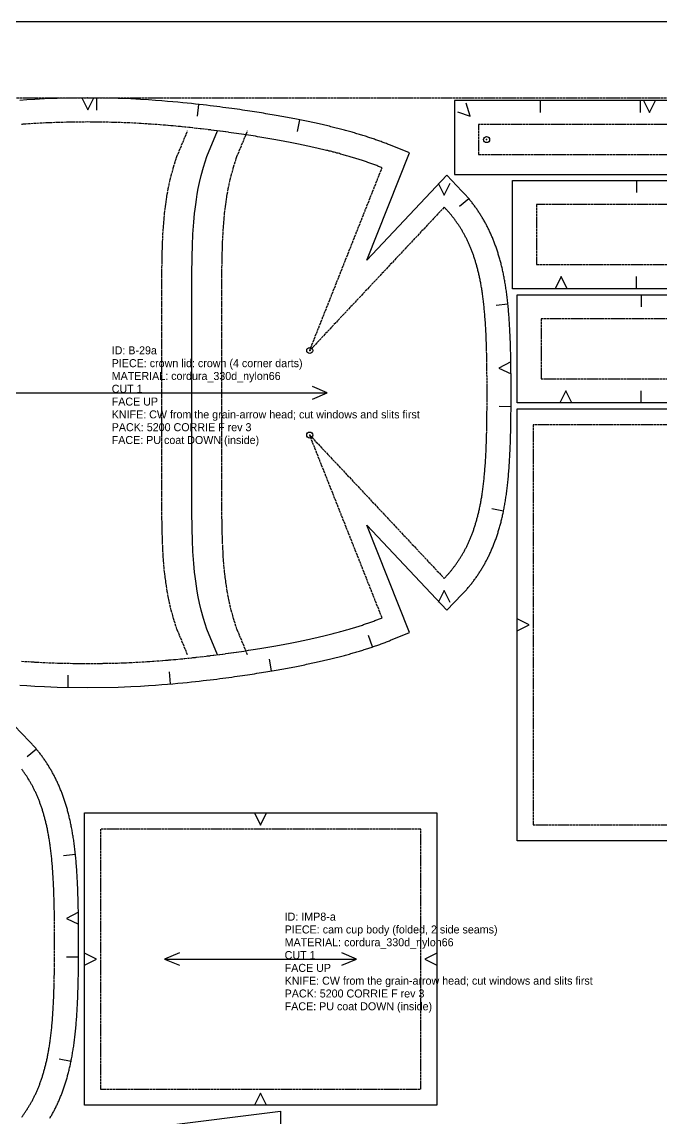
# Model space of a CAD drawing. Header units: millimetres. Extents: x 0 to 8058, y -22 to 1524.
# Drawn here: x 4971 to 5290, y 976 to 1524 of the extents above; entities that cross this region are included whole.
import ezdxf

# ---------------------------------------------------------------- set-up
doc = ezdxf.new("R2010")
doc.units = ezdxf.units.MM
doc.linetypes.add('DASHED', pattern=[1.524, 1.27, -0.254])
for name, color, linetype in [('CUT', 7, 'Continuous'), ('DRILL', 4, 'Continuous'), ('GRAIN', 5, 'Continuous'), ('INTERNAL', 6, 'Continuous'), ('NOTCH', 1, 'Continuous'), ('SEW', 3, 'Continuous'), ('TEXT', 2, 'Continuous')]:
    doc.layers.add(name, color=color, linetype=linetype)

msp = doc.modelspace()

# ---------------------------------------------------------------- linework, layer by layer
at = {"layer": 'CUT'}
for points in [[(4969.68, 1192.56), (4973.2, 1192.32), (4977.22, 1192.07), (4982.02, 1191.82), (4988.35, 1191.57), (5003.56, 1191.31), (5018.78, 1191.57), (5025.11, 1191.82), (5029.9, 1192.07), (5033.92, 1192.32), (5037.44, 1192.56), (5040.61, 1192.79), (5043.5, 1193.03), (5046.18, 1193.26), (5048.68, 1193.48), (5051.04, 1193.71), (5053.27, 1193.93), (5055.4, 1194.15), (5057.42, 1194.36), (5059.36, 1194.58), (5061.23, 1194.79), (5063.03, 1195), (5064.76, 1195.2), (5066.44, 1195.41), (5068.06, 1195.61), (5069.64, 1195.81), (5071.18, 1196.01), (5072.67, 1196.21), (5074.12, 1196.4), (5075.54, 1196.6), (5076.92, 1196.79), (5078.27, 1196.98), (5079.59, 1197.17), (5080.89, 1197.36), (5082.15, 1197.54), (5083.39, 1197.73), (5084.61, 1197.91), (5085.81, 1198.09), (5086.98, 1198.28), (5088.13, 1198.46), (5089.26, 1198.64), (5090.38, 1198.82), (5091.47, 1198.99), (5092.55, 1199.17), (5093.61, 1199.35), (5094.66, 1199.52), (5095.69, 1199.7), (5096.7, 1199.87), (5097.7, 1200.05), (5098.69, 1200.22), (5099.66, 1200.39), (5100.63, 1200.57), (5101.57, 1200.74), (5102.51, 1200.91), (5103.44, 1201.08), (5104.35, 1201.25), (5105.25, 1201.42), (5106.15, 1201.59), (5107.03, 1201.76), (5107.9, 1201.93), (5108.76, 1202.1), (5109.62, 1202.27), (5110.46, 1202.44), (5111.3, 1202.61), (5112.13, 1202.78), (5112.94, 1202.95), (5113.75, 1203.12), (5114.56, 1203.29), (5115.35, 1203.46), (5116.14, 1203.63), (5116.92, 1203.8), (5117.69, 1203.96), (5118.46, 1204.13), (5119.22, 1204.3), (5119.97, 1204.47), (5120.71, 1204.64), (5121.45, 1204.81), (5122.18, 1204.98), (5122.91, 1205.15), (5123.63, 1205.32), (5124.35, 1205.5), (5125.05, 1205.67), (5125.76, 1205.84), (5126.46, 1206.01), (5127.15, 1206.18), (5127.83, 1206.36), (5128.52, 1206.53), (5129.19, 1206.7), (5129.86, 1206.88), (5130.53, 1207.05), (5131.19, 1207.22), (5131.85, 1207.4), (5132.5, 1207.58), (5133.15, 1207.75), (5133.79, 1207.93), (5134.43, 1208.11), (5135.06, 1208.28), (5135.69, 1208.46), (5136.32, 1208.64), (5136.94, 1208.82), (5137.55, 1209), (5138.17, 1209.18), (5138.78, 1209.36), (5139.38, 1209.54), (5139.98, 1209.73), (5140.58, 1209.91), (5141.17, 1210.09), (5141.76, 1210.28), (5142.35, 1210.46), (5142.93, 1210.65), (5143.51, 1210.84), (5144.08, 1211.02), (5144.66, 1211.21), (5145.22, 1211.4), (5145.79, 1211.59), (5146.35, 1211.78), (5146.91, 1211.97), (5147.46, 1212.17), (5148.02, 1212.36), (5148.56, 1212.55), (5149.11, 1212.75), (5149.65, 1212.94), (5150.19, 1213.14), (5150.73, 1213.34), (5151.26, 1213.54), (5151.79, 1213.74), (5152.32, 1213.94), (5152.84, 1214.14), (5153.36, 1214.34), (5153.88, 1214.54), (5154.4, 1214.75), (5154.91, 1214.95), (5164.39, 1218.78), (5143.15, 1272.44), (5183.04, 1229.94), (5190.66, 1237.84), (5190.98, 1238.17), (5191.29, 1238.51), (5191.61, 1238.85), (5191.92, 1239.19), (5192.23, 1239.53), (5192.54, 1239.87), (5192.85, 1240.22), (5193.15, 1240.57), (5193.45, 1240.92), (5193.75, 1241.27), (5194.05, 1241.62), (5194.35, 1241.98), (5194.64, 1242.33), (5194.93, 1242.69), (5195.22, 1243.06), (5195.51, 1243.42), (5195.79, 1243.79), (5196.08, 1244.15), (5196.36, 1244.52), (5196.64, 1244.89), (5196.92, 1245.27), (5197.19, 1245.64), (5197.46, 1246.02), (5197.73, 1246.4), (5198, 1246.78), (5198.27, 1247.17), (5198.53, 1247.55), (5198.79, 1247.94), (5199.05, 1248.33), (5199.31, 1248.73), (5199.57, 1249.12), (5199.82, 1249.52), (5200.07, 1249.92), (5200.32, 1250.32), (5200.57, 1250.72), (5200.81, 1251.13), (5201.05, 1251.53), (5201.29, 1251.94), (5201.53, 1252.36), (5201.77, 1252.77), (5202, 1253.19), (5202.23, 1253.61), (5202.46, 1254.03), (5202.69, 1254.45), (5202.92, 1254.88), (5203.14, 1255.3), (5203.36, 1255.73), (5203.58, 1256.17), (5203.8, 1256.6), (5204.01, 1257.04), (5204.22, 1257.48), (5204.43, 1257.92), (5204.64, 1258.37), (5204.84, 1258.81), (5205.05, 1259.26), (5205.25, 1259.72), (5205.45, 1260.17), (5205.65, 1260.63), (5205.84, 1261.09), (5206.03, 1261.55), (5206.22, 1262.02), (5206.41, 1262.48), (5206.6, 1262.95), (5206.78, 1263.43), (5206.96, 1263.9), (5207.14, 1264.38), (5207.32, 1264.86), (5207.5, 1265.35), (5207.67, 1265.84), (5207.84, 1266.33), (5208.01, 1266.82), (5208.18, 1267.32), (5208.34, 1267.82), (5208.5, 1268.32), (5208.66, 1268.83), (5208.82, 1269.34), (5208.98, 1269.85), (5209.13, 1270.37), (5209.29, 1270.89), (5209.44, 1271.41), (5209.59, 1271.94), (5209.73, 1272.47), (5209.88, 1273), (5210.02, 1273.54), (5210.16, 1274.08), (5210.3, 1274.63), (5210.43, 1275.18), (5210.57, 1275.73), (5210.7, 1276.29), (5210.83, 1276.85), (5210.96, 1277.42), (5211.08, 1277.99), (5211.21, 1278.57), (5211.33, 1279.15), (5211.45, 1279.74), (5211.57, 1280.33), (5211.68, 1280.92), (5211.8, 1281.53), (5211.91, 1282.13), (5212.02, 1282.75), (5212.13, 1283.37), (5212.24, 1283.99), (5212.34, 1284.63), (5212.44, 1285.27), (5212.55, 1285.91), (5212.64, 1286.56), (5212.74, 1287.22), (5212.84, 1287.89), (5212.93, 1288.57), (5213.02, 1289.25), (5213.11, 1289.94), (5213.2, 1290.64), (5213.29, 1291.35), (5213.37, 1292.07), (5213.45, 1292.8), (5213.53, 1293.54), (5213.61, 1294.3), (5213.69, 1295.06), (5213.77, 1295.84), (5213.84, 1296.62), (5213.91, 1297.43), (5213.98, 1298.25), (5214.05, 1299.08), (5214.12, 1299.93), (5214.18, 1300.8), (5214.25, 1301.68), (5214.31, 1302.59), (5214.37, 1303.52), (5214.43, 1304.47), (5214.48, 1305.44), (5214.54, 1306.45), (5214.59, 1307.49), (5214.64, 1308.56), (5214.69, 1309.66), (5214.74, 1310.81), (5214.79, 1312.01), (5214.83, 1313.26), (5214.88, 1314.57), (5214.92, 1315.96), (5214.96, 1317.44), (5215, 1319.02), (5215.03, 1320.74), (5215.07, 1322.64), (5215.1, 1324.79), (5215.14, 1327.34), (5215.17, 1330.67), (5215.2, 1338.66), (5215.17, 1346.65), (5215.14, 1349.98), (5215.1, 1352.53), (5215.07, 1354.68), (5215.03, 1356.58), (5215, 1358.3), (5214.96, 1359.88), (5214.92, 1361.35), (5214.88, 1362.74), (5214.83, 1364.06), (5214.79, 1365.31), (5214.74, 1366.5), (5214.69, 1367.65), (5214.64, 1368.76), (5214.59, 1369.83), (5214.54, 1370.87), (5214.48, 1371.87), (5214.43, 1372.85), (5214.37, 1373.8), (5214.31, 1374.73), (5214.25, 1375.63), (5214.18, 1376.52), (5214.12, 1377.39), (5214.05, 1378.24), (5213.98, 1379.07), (5213.91, 1379.89), (5213.84, 1380.69), (5213.77, 1381.48), (5213.69, 1382.26), (5213.61, 1383.02), (5213.53, 1383.77), (5213.45, 1384.51), (5213.37, 1385.24), (5213.29, 1385.96), (5213.2, 1386.67), (5213.11, 1387.37), (5213.02, 1388.07), (5212.93, 1388.75), (5212.84, 1389.43), (5212.74, 1390.09), (5212.64, 1390.75), (5212.55, 1391.41), (5212.44, 1392.05), (5212.34, 1392.69), (5212.24, 1393.32), (5212.13, 1393.95), (5212.02, 1394.57), (5211.91, 1395.18), (5211.8, 1395.79), (5211.68, 1396.39), (5211.57, 1396.99), (5211.45, 1397.58), (5211.33, 1398.17), (5211.21, 1398.75), (5211.08, 1399.32), (5210.96, 1399.9), (5210.83, 1400.46), (5210.7, 1401.03), (5210.57, 1401.59), (5210.43, 1402.14), (5210.3, 1402.69), (5210.16, 1403.24), (5210.02, 1403.78), (5209.88, 1404.32), (5209.73, 1404.85), (5209.59, 1405.38), (5209.44, 1405.91), (5209.29, 1406.43), (5209.13, 1406.95), (5208.98, 1407.47), (5208.82, 1407.98), (5208.66, 1408.49), (5208.5, 1409), (5208.34, 1409.5), (5208.18, 1410), (5208.01, 1410.49), (5207.84, 1410.99), (5207.67, 1411.48), (5207.5, 1411.97), (5207.32, 1412.45), (5207.14, 1412.93), (5206.96, 1413.41), (5206.78, 1413.89), (5206.6, 1414.36), (5206.41, 1414.83), (5206.22, 1415.3), (5206.03, 1415.77), (5205.84, 1416.23), (5205.65, 1416.69), (5205.45, 1417.15), (5205.25, 1417.6), (5205.05, 1418.05), (5204.84, 1418.5), (5204.64, 1418.95), (5204.43, 1419.39), (5204.22, 1419.84), (5204.01, 1420.28), (5203.8, 1420.71), (5203.58, 1421.15), (5203.36, 1421.58), (5203.14, 1422.01), (5202.92, 1422.44), (5202.69, 1422.87), (5202.46, 1423.29), (5202.23, 1423.71), (5202, 1424.13), (5201.77, 1424.55), (5201.53, 1424.96), (5201.29, 1425.37), (5201.05, 1425.78), (5200.81, 1426.19), (5200.57, 1426.6), (5200.32, 1427), (5200.07, 1427.4), (5199.82, 1427.8), (5199.57, 1428.2), (5199.31, 1428.59), (5199.05, 1428.98), (5198.79, 1429.37), (5198.53, 1429.76), (5198.27, 1430.15), (5198, 1430.53), (5197.73, 1430.91), (5197.46, 1431.29), (5197.19, 1431.67), (5196.92, 1432.05), (5196.64, 1432.42), (5196.36, 1432.79), (5196.08, 1433.16), (5195.79, 1433.53), (5195.51, 1433.9), (5195.22, 1434.26), (5194.93, 1434.62), (5194.64, 1434.98), (5194.35, 1435.34), (5194.05, 1435.69), (5193.75, 1436.05), (5193.45, 1436.4), (5193.15, 1436.75), (5192.85, 1437.1), (5192.54, 1437.44), (5192.23, 1437.79), (5191.92, 1438.13), (5191.61, 1438.47), (5191.29, 1438.81), (5190.98, 1439.15), (5190.66, 1439.48), (5183.04, 1447.38), (5143.15, 1404.88), (5164.39, 1458.53), (5154.91, 1462.36), (5154.4, 1462.57), (5153.88, 1462.77), (5153.36, 1462.98), (5152.84, 1463.18), (5152.32, 1463.38), (5151.79, 1463.58), (5151.26, 1463.78), (5150.73, 1463.98), (5150.19, 1464.18), (5149.65, 1464.37), (5149.11, 1464.57), (5148.56, 1464.76), (5148.02, 1464.96), (5147.46, 1465.15), (5146.91, 1465.34), (5146.35, 1465.53), (5145.79, 1465.72), (5145.22, 1465.91), (5144.66, 1466.1), (5144.08, 1466.29), (5143.51, 1466.48), (5142.93, 1466.67), (5142.35, 1466.85), (5141.76, 1467.04), (5141.17, 1467.22), (5140.58, 1467.41), (5139.98, 1467.59), (5139.38, 1467.77), (5138.78, 1467.95), (5138.17, 1468.14), (5137.55, 1468.32), (5136.94, 1468.5), (5136.32, 1468.68), (5135.69, 1468.85), (5135.06, 1469.03), (5134.43, 1469.21), (5133.79, 1469.39), (5133.15, 1469.56), (5132.5, 1469.74), (5131.85, 1469.92), (5131.19, 1470.09), (5130.53, 1470.27), (5129.86, 1470.44), (5129.19, 1470.61), (5128.52, 1470.79), (5127.83, 1470.96), (5127.15, 1471.13), (5126.46, 1471.31), (5125.76, 1471.48), (5125.05, 1471.65), (5124.35, 1471.82), (5123.63, 1471.99), (5122.91, 1472.16), (5122.18, 1472.33), (5121.45, 1472.5), (5120.71, 1472.67), (5119.97, 1472.84), (5119.22, 1473.01), (5118.46, 1473.18), (5117.69, 1473.35), (5116.92, 1473.52), (5116.14, 1473.69), (5115.35, 1473.86), (5114.56, 1474.03), (5113.75, 1474.2), (5112.94, 1474.37), (5112.13, 1474.54), (5111.3, 1474.7), (5110.46, 1474.87), (5109.62, 1475.04), (5108.76, 1475.21), (5107.9, 1475.38), (5107.03, 1475.55), (5106.15, 1475.72), (5105.25, 1475.89), (5104.35, 1476.06), (5103.44, 1476.23), (5102.51, 1476.41), (5101.57, 1476.58), (5100.63, 1476.75), (5099.66, 1476.92), (5098.69, 1477.09), (5097.7, 1477.27), (5096.7, 1477.44), (5095.69, 1477.62), (5094.66, 1477.79), (5093.61, 1477.97), (5092.55, 1478.14), (5091.47, 1478.32), (5090.38, 1478.5), (5089.26, 1478.68), (5088.13, 1478.86), (5086.98, 1479.04), (5085.81, 1479.22), (5084.61, 1479.4), (5083.39, 1479.59), (5082.15, 1479.77), (5080.89, 1479.96), (5079.59, 1480.15), (5078.27, 1480.34), (5076.92, 1480.53), (5075.54, 1480.72), (5074.12, 1480.91), (5072.67, 1481.11), (5071.18, 1481.31), (5069.64, 1481.5), (5068.06, 1481.71), (5066.44, 1481.91), (5064.76, 1482.11), (5063.03, 1482.32), (5061.23, 1482.53), (5059.36, 1482.74), (5057.42, 1482.95), (5055.4, 1483.17), (5053.27, 1483.39), (5051.04, 1483.61), (5048.68, 1483.83), (5046.18, 1484.06), (5043.5, 1484.29), (5040.61, 1484.52), (5037.44, 1484.76), (5033.92, 1485), (5029.9, 1485.24), (5025.11, 1485.49), (5018.78, 1485.75), (5003.66, 1486), (5003.46, 1486), (4988.35, 1485.75), (4982.02, 1485.49), (4977.22, 1485.24), (4973.2, 1485), (4969.68, 1484.76)], [(4984.63, 976.07), (4984.87, 976.48), (4985.11, 976.89), (4985.35, 977.3), (4985.59, 977.71), (4985.82, 978.13), (4986.05, 978.55), (4986.28, 978.97), (4986.51, 979.39), (4986.73, 979.82), (4986.96, 980.25), (4987.18, 980.68), (4987.4, 981.11), (4987.61, 981.54), (4987.83, 981.98), (4988.04, 982.42), (4988.25, 982.86), (4988.46, 983.31), (4988.66, 983.76), (4988.86, 984.21), (4989.07, 984.66), (4989.26, 985.11), (4989.46, 985.57), (4989.66, 986.03), (4989.85, 986.49), (4990.04, 986.96), (4990.23, 987.43), (4990.41, 987.9), (4990.6, 988.37), (4990.78, 988.85), (4990.96, 989.33), (4991.14, 989.81), (4991.31, 990.29), (4991.49, 990.78), (4991.66, 991.27), (4991.83, 991.76), (4991.99, 992.26), (4992.16, 992.76), (4992.32, 993.26), (4992.48, 993.77), (4992.64, 994.28), (4992.8, 994.79), (4992.95, 995.31), (4993.1, 995.83), (4993.25, 996.35), (4993.4, 996.88), (4993.55, 997.41), (4993.69, 997.94), (4993.83, 998.48), (4993.98, 999.02), (4994.11, 999.57), (4994.25, 1000.12), (4994.38, 1000.67), (4994.52, 1001.23), (4994.65, 1001.79), (4994.77, 1002.36), (4994.9, 1002.93), (4995.02, 1003.51), (4995.15, 1004.09), (4995.27, 1004.68), (4995.38, 1005.27), (4995.5, 1005.87), (4995.62, 1006.47), (4995.73, 1007.08), (4995.84, 1007.69), (4995.95, 1008.31), (4996.05, 1008.94), (4996.16, 1009.57), (4996.26, 1010.21), (4996.36, 1010.85), (4996.46, 1011.51), (4996.56, 1012.17), (4996.65, 1012.83), (4996.75, 1013.51), (4996.84, 1014.19), (4996.93, 1014.88), (4997.02, 1015.59), (4997.1, 1016.3), (4997.19, 1017.02), (4997.27, 1017.75), (4997.35, 1018.49), (4997.43, 1019.24), (4997.51, 1020), (4997.58, 1020.78), (4997.66, 1021.57), (4997.73, 1022.37), (4997.8, 1023.19), (4997.87, 1024.02), (4997.93, 1024.87), (4998, 1025.74), (4998.06, 1026.62), (4998.13, 1027.53), (4998.19, 1028.46), (4998.24, 1029.41), (4998.3, 1030.39), (4998.35, 1031.39), (4998.41, 1032.43), (4998.46, 1033.5), (4998.51, 1034.61), (4998.56, 1035.76), (4998.6, 1036.95), (4998.65, 1038.2), (4998.69, 1039.52), (4998.73, 1040.9), (4998.77, 1042.38), (4998.81, 1043.96), (4998.85, 1045.68), (4998.89, 1047.58), (4998.92, 1049.73), (4998.95, 1052.28), (4998.98, 1055.61), (4999.01, 1063.6), (4998.98, 1071.59), (4998.95, 1074.92), (4998.92, 1077.47), (4998.89, 1079.62), (4998.85, 1081.52), (4998.81, 1083.24), (4998.77, 1084.82), (4998.73, 1086.3), (4998.69, 1087.68), (4998.65, 1089), (4998.6, 1090.25), (4998.56, 1091.45), (4998.51, 1092.6), (4998.46, 1093.7), (4998.41, 1094.77), (4998.35, 1095.81), (4998.3, 1096.81), (4998.24, 1097.79), (4998.19, 1098.74), (4998.13, 1099.67), (4998.06, 1100.58), (4998, 1101.46), (4997.93, 1102.33), (4997.87, 1103.18), (4997.8, 1104.01), (4997.73, 1104.83), (4997.66, 1105.63), (4997.58, 1106.42), (4997.51, 1107.2), (4997.43, 1107.96), (4997.35, 1108.71), (4997.27, 1109.46), (4997.19, 1110.19), (4997.1, 1110.91), (4997.02, 1111.62), (4996.93, 1112.32), (4996.84, 1113.01), (4996.75, 1113.69), (4996.65, 1114.37), (4996.56, 1115.04), (4996.46, 1115.7), (4996.36, 1116.35), (4996.26, 1116.99), (4996.16, 1117.63), (4996.05, 1118.26), (4995.95, 1118.89), (4995.84, 1119.51), (4995.73, 1120.12), (4995.62, 1120.73), (4995.5, 1121.33), (4995.38, 1121.93), (4995.27, 1122.52), (4995.15, 1123.11), (4995.02, 1123.69), (4994.9, 1124.27), (4994.77, 1124.84), (4994.65, 1125.41), (4994.52, 1125.97), (4994.38, 1126.53), (4994.25, 1127.08), (4994.11, 1127.63), (4993.98, 1128.18), (4993.83, 1128.72), (4993.69, 1129.26), (4993.55, 1129.79), (4993.4, 1130.32), (4993.25, 1130.85), (4993.1, 1131.37), (4992.95, 1131.89), (4992.8, 1132.41), (4992.64, 1132.92), (4992.48, 1133.43), (4992.32, 1133.94), (4992.16, 1134.44), (4991.99, 1134.94), (4991.83, 1135.44), (4991.66, 1135.93), (4991.49, 1136.42), (4991.31, 1136.91), (4991.14, 1137.39), (4990.96, 1137.88), (4990.78, 1138.36), (4990.6, 1138.83), (4990.41, 1139.3), (4990.23, 1139.78), (4990.04, 1140.24), (4989.85, 1140.71), (4989.66, 1141.17), (4989.46, 1141.63), (4989.26, 1142.09), (4989.07, 1142.54), (4988.86, 1143), (4988.66, 1143.44), (4988.46, 1143.89), (4988.25, 1144.34), (4988.04, 1144.78), (4987.83, 1145.22), (4987.61, 1145.66), (4987.4, 1146.09), (4987.18, 1146.52), (4986.96, 1146.95), (4986.73, 1147.38), (4986.51, 1147.81), (4986.28, 1148.23), (4986.05, 1148.65), (4985.82, 1149.07), (4985.59, 1149.49), (4985.35, 1149.9), (4985.11, 1150.31), (4984.87, 1150.72), (4984.63, 1151.13), (4984.38, 1151.54), (4984.14, 1151.94), (4983.89, 1152.34), (4983.64, 1152.74), (4983.38, 1153.14), (4983.13, 1153.53), (4982.87, 1153.93), (4982.61, 1154.32), (4982.35, 1154.7), (4982.08, 1155.09), (4981.82, 1155.47), (4981.55, 1155.86), (4981.28, 1156.24), (4981.01, 1156.61), (4980.73, 1156.99), (4980.46, 1157.36), (4980.18, 1157.74), (4979.89, 1158.11), (4979.61, 1158.47), (4979.33, 1158.84), (4979.04, 1159.2), (4978.75, 1159.56), (4978.46, 1159.92), (4978.16, 1160.28), (4977.87, 1160.64), (4977.57, 1160.99), (4977.27, 1161.34), (4976.97, 1161.69), (4976.66, 1162.04), (4976.36, 1162.39), (4976.05, 1162.73), (4975.74, 1163.07), (4975.42, 1163.41), (4975.11, 1163.75), (4974.79, 1164.09), (4974.47, 1164.42), (4966.85, 1172.32)]]:
    msp.add_lwpolyline(points, dxfattribs=at)
for points in [[(5186.97, 1484.69), (5186.97, 1447.69), (5680.97, 1447.69), (5680.97, 1484.69)], [(5215.97, 1390.69), (5215.97, 1444.69), (5759.19, 1444.69), (5759.19, 1390.69)], [(5218.2, 1333.69), (5218.2, 1387.69), (5761.42, 1387.69), (5761.42, 1333.69)], [(5218.2, 1330.69), (5684.2, 1330.69), (5684.2, 1114.69), (5218.2, 1114.69)], [(5002.01, 1128.65), (5178.01, 1128.65), (5178.01, 982.65), (5002.01, 982.65)], [(5099.88, 618.36), (4980.34, 633.42), (4980.34, 964.59), (5099.88, 979.65)]]:
    msp.add_lwpolyline(points, close=True, dxfattribs=at)
at = {"layer": 'DRILL'}
for centre in [(5202.97, 1465.19), (5114.54, 1359.79), (5114.54, 1317.53)]:
    msp.add_circle(centre, 1.5, dxfattribs=at)
for p in [(5202.97, 1465.19), (5114.54, 1359.79), (5114.54, 1317.53)]:
    msp.add_point(p, dxfattribs=at)
at = {"layer": 'GRAIN'}
for points in [[(4883.78, 1338.66), (5123.34, 1338.66)], [(5115.97, 1335.54), (5123.34, 1338.66), (5115.97, 1341.77)], [(5049.38, 1058.76), (5042.01, 1055.65), (5049.38, 1052.53)], [(5130.64, 1052.53), (5138.01, 1055.65), (5130.64, 1058.76)], [(5042.01, 1055.65), (5138.01, 1055.65)]]:
    msp.add_lwpolyline(points, dxfattribs=at)
at = {"layer": 'INTERNAL', "linetype": 'CONTINUOUS'}
msp.add_lwpolyline([(5068.51, 1207.76), (5063.15, 1220.58), (5061.44, 1225.93), (5060.32, 1230.05), (5059.48, 1233.53), (5058.84, 1236.63), (5058.32, 1239.44), (5057.89, 1242.05), (5057.54, 1244.51), (5057.24, 1246.85), (5056.99, 1249.08), (5056.78, 1251.24), (5056.6, 1253.33), (5056.44, 1255.37), (5056.31, 1257.37), (5056.2, 1259.32), (5056.1, 1261.25), (5056.02, 1263.15), (5055.95, 1265.02), (5055.89, 1266.88), (5055.83, 1268.72), (5055.79, 1270.55), (5055.75, 1272.37), (5055.72, 1274.18), (5055.69, 1275.97), (5055.67, 1277.77), (5055.65, 1279.55), (5055.64, 1281.34), (5055.62, 1283.11), (5055.61, 1284.89), (5055.6, 1286.66), (5055.59, 1288.43), (5055.59, 1290.2), (5055.58, 1291.97), (5055.58, 1293.73), (5055.58, 1295.5), (5055.57, 1297.26), (5055.57, 1299.02), (5055.57, 1300.79), (5055.57, 1302.55), (5055.57, 1304.31), (5055.57, 1306.07), (5055.56, 1307.83), (5055.56, 1309.6), (5055.56, 1311.36), (5055.56, 1313.12), (5055.56, 1314.88), (5055.56, 1316.64), (5055.56, 1318.4), (5055.56, 1320.16), (5055.56, 1321.93), (5055.56, 1323.69), (5055.56, 1325.45), (5055.56, 1327.21), (5055.56, 1328.97), (5055.56, 1330.73), (5055.56, 1332.49), (5055.56, 1334.25), (5055.56, 1336.02), (5055.56, 1337.78), (5055.56, 1339.54), (5055.56, 1341.3), (5055.56, 1343.06), (5055.56, 1344.82), (5055.56, 1346.58), (5055.56, 1348.35), (5055.56, 1350.11), (5055.56, 1351.87), (5055.56, 1353.63), (5055.56, 1355.39), (5055.56, 1357.15), (5055.56, 1358.91), (5055.56, 1360.67), (5055.56, 1362.44), (5055.56, 1364.2), (5055.56, 1365.96), (5055.56, 1367.72), (5055.56, 1369.48), (5055.57, 1371.24), (5055.57, 1373.01), (5055.57, 1374.77), (5055.57, 1376.53), (5055.57, 1378.29), (5055.57, 1380.06), (5055.58, 1381.82), (5055.58, 1383.58), (5055.58, 1385.35), (5055.59, 1387.12), (5055.59, 1388.88), (5055.6, 1390.65), (5055.61, 1392.43), (5055.62, 1394.2), (5055.64, 1395.98), (5055.65, 1397.76), (5055.67, 1399.55), (5055.69, 1401.34), (5055.72, 1403.14), (5055.75, 1404.95), (5055.79, 1406.76), (5055.83, 1408.59), (5055.89, 1410.43), (5055.95, 1412.29), (5056.02, 1414.17), (5056.1, 1416.07), (5056.2, 1417.99), (5056.31, 1419.95), (5056.44, 1421.94), (5056.6, 1423.98), (5056.78, 1426.07), (5056.99, 1428.23), (5057.24, 1430.47), (5057.54, 1432.81), (5057.89, 1435.26), (5058.32, 1437.88), (5058.84, 1440.69), (5059.48, 1443.78), (5060.32, 1447.27), (5061.44, 1451.39), (5063.15, 1456.73), (5068.51, 1469.55)], dxfattribs=at)
at = {"layer": 'NOTCH'}
for points in [[(5000.56, 1486), (5003.56, 1480), (5006.56, 1486)], [(5007.99, 1485.93), (5007.89, 1479.93)], [(5229.74, 1484.69), (5229.74, 1478.69)], [(5279.74, 1484.69), (5279.74, 1478.69)], [(5281.38, 1484.69), (5284.38, 1478.69), (5287.38, 1484.69)], [(5058.99, 1482.78), (5058.33, 1476.82)], [(5188.41, 1479.14), (5194.76, 1476.97), (5192.69, 1483.35)], [(5109.43, 1475.08), (5108.25, 1469.2)], [(5178.79, 1443.41), (5181.78, 1437.41), (5184.79, 1443.4)], [(5277.97, 1444.69), (5277.97, 1438.69)], [(5194.08, 1435.66), (5189.48, 1431.81)], [(5243.27, 1390.69), (5240.27, 1396.69), (5237.27, 1390.69)], [(5277.97, 1390.69), (5277.97, 1396.69)], [(5280.2, 1387.69), (5280.2, 1381.69)], [(5213.62, 1382.92), (5207.66, 1382.31)], [(5215.08, 1354.12), (5209.12, 1351.04), (5215.16, 1348.12)], [(5245.5, 1333.69), (5242.5, 1339.69), (5239.5, 1333.69)], [(5280.2, 1333.69), (5280.2, 1339.69)], [(5215.17, 1331.69), (5209.17, 1331.72)], [(5211.41, 1279.54), (5205.53, 1280.74)], [(5184.79, 1233.91), (5181.78, 1239.91), (5178.79, 1233.9)], [(5218.2, 1219.69), (5224.2, 1222.69), (5218.2, 1225.69)], [(5145.93, 1211.64), (5144, 1217.32)], [(5095.49, 1199.67), (5094.48, 1205.58)], [(4993.75, 1191.48), (4993.85, 1197.48)], [(5044.92, 1193.15), (5044.41, 1199.13)], [(4977.9, 1160.6), (4973.29, 1156.75)], [(5087.01, 1128.65), (5090.01, 1122.65), (5093.01, 1128.65)], [(4997.44, 1107.86), (4991.47, 1107.25)], [(4998.9, 1079.06), (4992.94, 1075.99), (4998.98, 1073.06)], [(5002.01, 1052.65), (5008.01, 1055.65), (5002.01, 1058.65)], [(5178.01, 1058.65), (5172.01, 1055.65), (5178.01, 1052.65)], [(4998.99, 1056.64), (4992.99, 1056.66)], [(4995.23, 1004.48), (4989.35, 1005.68)], [(5093.01, 982.65), (5090.01, 988.65), (5087.01, 982.65)]]:
    msp.add_lwpolyline(points, dxfattribs=at)
at = {"layer": 'SEW', "linetype": 'DASHED'}
for points in [[(4970.54, 1204.53), (4973.97, 1204.29), (4977.89, 1204.05), (4982.57, 1203.81), (4988.69, 1203.57), (5003.56, 1203.32), (5018.43, 1203.57), (5024.56, 1203.81), (5029.23, 1204.05), (5033.15, 1204.29), (5036.58, 1204.53), (5039.68, 1204.76), (5042.5, 1204.98), (5045.12, 1205.21), (5047.57, 1205.43), (5049.88, 1205.65), (5052.07, 1205.87), (5054.15, 1206.08), (5056.13, 1206.29), (5058.03, 1206.5), (5059.86, 1206.71), (5061.62, 1206.91), (5063.33, 1207.12), (5064.97, 1207.32), (5066.57, 1207.52), (5068.11, 1207.71), (5069.62, 1207.91), (5071.08, 1208.1), (5072.51, 1208.29), (5073.9, 1208.48), (5075.26, 1208.67), (5076.58, 1208.86), (5077.88, 1209.04), (5079.15, 1209.23), (5080.39, 1209.41), (5081.61, 1209.59), (5082.81, 1209.77), (5083.98, 1209.95), (5085.13, 1210.13), (5086.26, 1210.31), (5087.37, 1210.49), (5088.46, 1210.66), (5089.53, 1210.84), (5090.59, 1211.01), (5091.63, 1211.18), (5092.65, 1211.36), (5093.66, 1211.53), (5094.66, 1211.7), (5095.64, 1211.87), (5096.6, 1212.04), (5097.56, 1212.21), (5098.5, 1212.38), (5099.42, 1212.54), (5100.34, 1212.71), (5101.24, 1212.88), (5102.13, 1213.05), (5103.02, 1213.21), (5103.89, 1213.38), (5104.75, 1213.54), (5105.6, 1213.71), (5106.44, 1213.88), (5107.27, 1214.04), (5108.09, 1214.21), (5108.91, 1214.37), (5109.71, 1214.53), (5110.5, 1214.7), (5111.29, 1214.86), (5112.07, 1215.03), (5112.84, 1215.19), (5113.61, 1215.36), (5114.36, 1215.52), (5115.11, 1215.68), (5115.85, 1215.85), (5116.59, 1216.01), (5117.31, 1216.18), (5118.03, 1216.34), (5118.75, 1216.5), (5119.46, 1216.67), (5120.16, 1216.83), (5120.85, 1217), (5121.54, 1217.16), (5122.22, 1217.33), (5122.9, 1217.49), (5123.57, 1217.66), (5124.23, 1217.82), (5124.89, 1217.99), (5125.55, 1218.16), (5126.2, 1218.32), (5126.84, 1218.49), (5127.48, 1218.66), (5128.11, 1218.82), (5128.74, 1218.99), (5129.36, 1219.16), (5129.98, 1219.33), (5130.59, 1219.5), (5131.2, 1219.66), (5131.81, 1219.83), (5132.4, 1220), (5133, 1220.17), (5133.59, 1220.34), (5134.18, 1220.51), (5134.76, 1220.69), (5135.33, 1220.86), (5135.91, 1221.03), (5136.48, 1221.2), (5137.04, 1221.38), (5137.6, 1221.55), (5138.16, 1221.72), (5138.71, 1221.9), (5139.26, 1222.08), (5139.81, 1222.25), (5140.35, 1222.43), (5140.88, 1222.6), (5141.42, 1222.78), (5141.95, 1222.96), (5142.47, 1223.14), (5143, 1223.32), (5143.52, 1223.5), (5144.03, 1223.68), (5144.54, 1223.86), (5145.05, 1224.04), (5145.56, 1224.22), (5146.06, 1224.41), (5146.56, 1224.59), (5147.06, 1224.78), (5147.55, 1224.96), (5148.04, 1225.15), (5148.52, 1225.33), (5149, 1225.52), (5149.48, 1225.71), (5149.96, 1225.9), (5150.43, 1226.09), (5150.7, 1226.19), (5114.54, 1317.53), (5181.77, 1245.9), (5182, 1246.14), (5182.27, 1246.42), (5182.53, 1246.71), (5182.8, 1246.99), (5183.06, 1247.28), (5183.32, 1247.57), (5183.58, 1247.86), (5183.84, 1248.15), (5184.09, 1248.44), (5184.35, 1248.73), (5184.6, 1249.03), (5184.85, 1249.32), (5185.1, 1249.62), (5185.34, 1249.92), (5185.59, 1250.22), (5185.83, 1250.53), (5186.07, 1250.83), (5186.31, 1251.14), (5186.55, 1251.45), (5186.79, 1251.76), (5187.02, 1252.07), (5187.25, 1252.38), (5187.48, 1252.7), (5187.71, 1253.01), (5187.94, 1253.33), (5188.16, 1253.65), (5188.38, 1253.97), (5188.61, 1254.3), (5188.82, 1254.62), (5189.04, 1254.95), (5189.26, 1255.28), (5189.47, 1255.61), (5189.69, 1255.94), (5189.9, 1256.28), (5190.11, 1256.61), (5190.31, 1256.95), (5190.52, 1257.29), (5190.72, 1257.64), (5190.92, 1257.98), (5191.12, 1258.33), (5191.32, 1258.68), (5191.52, 1259.03), (5191.72, 1259.38), (5191.91, 1259.74), (5192.1, 1260.09), (5192.29, 1260.45), (5192.48, 1260.81), (5192.67, 1261.18), (5192.85, 1261.54), (5193.03, 1261.91), (5193.22, 1262.28), (5193.4, 1262.66), (5193.57, 1263.03), (5193.75, 1263.41), (5193.93, 1263.79), (5194.1, 1264.18), (5194.27, 1264.56), (5194.44, 1264.95), (5194.61, 1265.34), (5194.78, 1265.73), (5194.94, 1266.13), (5195.1, 1266.53), (5195.27, 1266.93), (5195.43, 1267.33), (5195.58, 1267.74), (5195.74, 1268.15), (5195.9, 1268.57), (5196.05, 1268.98), (5196.2, 1269.4), (5196.35, 1269.82), (5196.5, 1270.25), (5196.65, 1270.68), (5196.79, 1271.11), (5196.93, 1271.54), (5197.08, 1271.98), (5197.22, 1272.43), (5197.36, 1272.87), (5197.49, 1273.32), (5197.63, 1273.77), (5197.76, 1274.23), (5197.9, 1274.69), (5198.03, 1275.16), (5198.15, 1275.62), (5198.28, 1276.1), (5198.41, 1276.57), (5198.53, 1277.05), (5198.66, 1277.54), (5198.78, 1278.03), (5198.9, 1278.52), (5199.01, 1279.02), (5199.13, 1279.52), (5199.24, 1280.03), (5199.36, 1280.55), (5199.47, 1281.06), (5199.58, 1281.59), (5199.69, 1282.12), (5199.79, 1282.65), (5199.9, 1283.19), (5200, 1283.74), (5200.11, 1284.29), (5200.21, 1284.85), (5200.31, 1285.41), (5200.4, 1285.98), (5200.5, 1286.56), (5200.59, 1287.15), (5200.69, 1287.74), (5200.78, 1288.34), (5200.87, 1288.95), (5200.95, 1289.56), (5201.04, 1290.19), (5201.13, 1290.82), (5201.21, 1291.46), (5201.29, 1292.11), (5201.37, 1292.78), (5201.45, 1293.45), (5201.53, 1294.13), (5201.6, 1294.82), (5201.68, 1295.53), (5201.75, 1296.24), (5201.82, 1296.98), (5201.89, 1297.72), (5201.96, 1298.48), (5202.03, 1299.25), (5202.09, 1300.04), (5202.15, 1300.85), (5202.22, 1301.67), (5202.28, 1302.52), (5202.33, 1303.38), (5202.39, 1304.27), (5202.45, 1305.18), (5202.5, 1306.12), (5202.55, 1307.09), (5202.61, 1308.08), (5202.66, 1309.12), (5202.7, 1310.19), (5202.75, 1311.3), (5202.8, 1312.46), (5202.84, 1313.67), (5202.88, 1314.95), (5202.92, 1316.31), (5202.96, 1317.75), (5203, 1319.29), (5203.04, 1320.98), (5203.07, 1322.84), (5203.1, 1324.96), (5203.14, 1327.47), (5203.17, 1330.75), (5203.19, 1338.66), (5203.17, 1346.57), (5203.14, 1349.84), (5203.1, 1352.36), (5203.07, 1354.47), (5203.04, 1356.34), (5203, 1358.02), (5202.96, 1359.57), (5202.92, 1361.01), (5202.88, 1362.36), (5202.84, 1363.64), (5202.8, 1364.86), (5202.75, 1366.02), (5202.7, 1367.13), (5202.66, 1368.2), (5202.61, 1369.23), (5202.55, 1370.23), (5202.5, 1371.2), (5202.45, 1372.13), (5202.39, 1373.05), (5202.33, 1373.93), (5202.28, 1374.8), (5202.22, 1375.64), (5202.15, 1376.47), (5202.09, 1377.28), (5202.03, 1378.06), (5201.96, 1378.84), (5201.89, 1379.6), (5201.82, 1380.34), (5201.75, 1381.07), (5201.68, 1381.79), (5201.6, 1382.49), (5201.53, 1383.19), (5201.45, 1383.87), (5201.37, 1384.54), (5201.29, 1385.2), (5201.21, 1385.85), (5201.13, 1386.5), (5201.04, 1387.13), (5200.95, 1387.75), (5200.87, 1388.37), (5200.78, 1388.98), (5200.69, 1389.58), (5200.59, 1390.17), (5200.5, 1390.75), (5200.4, 1391.33), (5200.31, 1391.9), (5200.21, 1392.47), (5200.11, 1393.03), (5200, 1393.58), (5199.9, 1394.12), (5199.79, 1394.66), (5199.69, 1395.2), (5199.58, 1395.73), (5199.47, 1396.25), (5199.36, 1396.77), (5199.24, 1397.28), (5199.13, 1397.79), (5199.01, 1398.3), (5198.9, 1398.79), (5198.78, 1399.29), (5198.66, 1399.78), (5198.53, 1400.26), (5198.41, 1400.74), (5198.28, 1401.22), (5198.15, 1401.69), (5198.03, 1402.16), (5197.9, 1402.62), (5197.76, 1403.09), (5197.63, 1403.54), (5197.49, 1404), (5197.36, 1404.44), (5197.22, 1404.89), (5197.08, 1405.33), (5196.93, 1405.77), (5196.79, 1406.21), (5196.65, 1406.64), (5196.5, 1407.07), (5196.35, 1407.49), (5196.2, 1407.91), (5196.05, 1408.33), (5195.9, 1408.75), (5195.74, 1409.16), (5195.58, 1409.57), (5195.43, 1409.98), (5195.27, 1410.39), (5195.1, 1410.79), (5194.94, 1411.19), (5194.78, 1411.58), (5194.61, 1411.98), (5194.44, 1412.37), (5194.27, 1412.76), (5194.1, 1413.14), (5193.93, 1413.52), (5193.75, 1413.9), (5193.57, 1414.28), (5193.4, 1414.66), (5193.22, 1415.03), (5193.03, 1415.4), (5192.85, 1415.77), (5192.67, 1416.14), (5192.48, 1416.5), (5192.29, 1416.86), (5192.1, 1417.22), (5191.91, 1417.58), (5191.72, 1417.94), (5191.52, 1418.29), (5191.32, 1418.64), (5191.12, 1418.99), (5190.92, 1419.34), (5190.72, 1419.68), (5190.52, 1420.02), (5190.31, 1420.36), (5190.11, 1420.7), (5189.9, 1421.04), (5189.69, 1421.37), (5189.47, 1421.71), (5189.26, 1422.04), (5189.04, 1422.37), (5188.82, 1422.69), (5188.61, 1423.02), (5188.38, 1423.34), (5188.16, 1423.66), (5187.94, 1423.98), (5187.71, 1424.3), (5187.48, 1424.62), (5187.25, 1424.93), (5187.02, 1425.25), (5186.79, 1425.56), (5186.55, 1425.87), (5186.31, 1426.18), (5186.07, 1426.48), (5185.83, 1426.79), (5185.59, 1427.09), (5185.34, 1427.39), (5185.1, 1427.69), (5184.85, 1427.99), (5184.6, 1428.29), (5184.35, 1428.58), (5184.09, 1428.88), (5183.84, 1429.17), (5183.58, 1429.46), (5183.32, 1429.75), (5183.06, 1430.04), (5182.8, 1430.32), (5182.53, 1430.61), (5182.27, 1430.89), (5182, 1431.17), (5181.77, 1431.41), (5114.54, 1359.79), (5150.7, 1451.12), (5150.43, 1451.23), (5149.96, 1451.42), (5149.48, 1451.61), (5149, 1451.8), (5148.52, 1451.98), (5148.04, 1452.17), (5147.55, 1452.36), (5147.06, 1452.54), (5146.56, 1452.72), (5146.06, 1452.91), (5145.56, 1453.09), (5145.05, 1453.27), (5144.54, 1453.46), (5144.03, 1453.64), (5143.52, 1453.82), (5143, 1454), (5142.47, 1454.18), (5141.95, 1454.36), (5141.42, 1454.53), (5140.88, 1454.71), (5140.35, 1454.89), (5139.81, 1455.06), (5139.26, 1455.24), (5138.71, 1455.42), (5138.16, 1455.59), (5137.6, 1455.77), (5137.04, 1455.94), (5136.48, 1456.11), (5135.91, 1456.29), (5135.33, 1456.46), (5134.76, 1456.63), (5134.18, 1456.8), (5133.59, 1456.97), (5133, 1457.14), (5132.4, 1457.31), (5131.81, 1457.48), (5131.2, 1457.65), (5130.59, 1457.82), (5129.98, 1457.99), (5129.36, 1458.16), (5128.74, 1458.33), (5128.11, 1458.49), (5127.48, 1458.66), (5126.84, 1458.83), (5126.2, 1458.99), (5125.55, 1459.16), (5124.89, 1459.33), (5124.23, 1459.49), (5123.57, 1459.66), (5122.9, 1459.82), (5122.22, 1459.99), (5121.54, 1460.15), (5120.85, 1460.32), (5120.16, 1460.48), (5119.46, 1460.65), (5118.75, 1460.81), (5118.03, 1460.98), (5117.31, 1461.14), (5116.59, 1461.3), (5115.85, 1461.47), (5115.11, 1461.63), (5114.36, 1461.8), (5113.61, 1461.96), (5112.84, 1462.12), (5112.07, 1462.29), (5111.29, 1462.45), (5110.5, 1462.62), (5109.71, 1462.78), (5108.91, 1462.95), (5108.09, 1463.11), (5107.27, 1463.28), (5106.44, 1463.44), (5105.6, 1463.61), (5104.75, 1463.77), (5103.89, 1463.94), (5103.02, 1464.1), (5102.13, 1464.27), (5101.24, 1464.44), (5100.34, 1464.6), (5099.42, 1464.77), (5098.5, 1464.94), (5097.56, 1465.11), (5096.6, 1465.28), (5095.64, 1465.45), (5094.66, 1465.62), (5093.66, 1465.79), (5092.65, 1465.96), (5091.63, 1466.13), (5090.59, 1466.31), (5089.53, 1466.48), (5088.46, 1466.65), (5087.37, 1466.83), (5086.26, 1467.01), (5085.13, 1467.18), (5083.98, 1467.36), (5082.81, 1467.54), (5081.61, 1467.72), (5080.39, 1467.9), (5079.15, 1468.09), (5077.88, 1468.27), (5076.58, 1468.46), (5075.26, 1468.64), (5073.9, 1468.83), (5072.51, 1469.02), (5071.08, 1469.21), (5069.62, 1469.41), (5068.11, 1469.6), (5066.57, 1469.8), (5064.97, 1470), (5063.33, 1470.2), (5061.62, 1470.4), (5059.86, 1470.61), (5058.03, 1470.81), (5056.13, 1471.02), (5054.15, 1471.23), (5052.07, 1471.45), (5049.88, 1471.66), (5047.57, 1471.88), (5045.12, 1472.11), (5042.5, 1472.33), (5039.68, 1472.56), (5036.58, 1472.79), (5033.15, 1473.03), (5029.23, 1473.26), (5024.56, 1473.51), (5018.43, 1473.75), (5003.56, 1474), (5003.56, 1474), (4988.69, 1473.75), (4982.57, 1473.51), (4977.89, 1473.26), (4973.97, 1473.03), (4970.54, 1472.79)], [(5053.51, 1207.76), (5048.15, 1220.58), (5046.44, 1225.93), (5045.32, 1230.05), (5044.48, 1233.53), (5043.84, 1236.63), (5043.32, 1239.44), (5042.89, 1242.05), (5042.54, 1244.51), (5042.24, 1246.85), (5041.99, 1249.08), (5041.78, 1251.24), (5041.6, 1253.33), (5041.44, 1255.37), (5041.31, 1257.37), (5041.2, 1259.32), (5041.1, 1261.25), (5041.02, 1263.15), (5040.95, 1265.02), (5040.89, 1266.88), (5040.83, 1268.72), (5040.79, 1270.55), (5040.75, 1272.37), (5040.72, 1274.18), (5040.69, 1275.97), (5040.67, 1277.77), (5040.65, 1279.55), (5040.64, 1281.34), (5040.62, 1283.11), (5040.61, 1284.89), (5040.6, 1286.66), (5040.59, 1288.43), (5040.59, 1290.2), (5040.58, 1291.97), (5040.58, 1293.73), (5040.58, 1295.5), (5040.57, 1297.26), (5040.57, 1299.02), (5040.57, 1300.79), (5040.57, 1302.55), (5040.57, 1304.31), (5040.57, 1306.07), (5040.56, 1307.83), (5040.56, 1309.6), (5040.56, 1311.36), (5040.56, 1313.12), (5040.56, 1314.88), (5040.56, 1316.64), (5040.56, 1318.4), (5040.56, 1320.16), (5040.56, 1321.93), (5040.56, 1323.69), (5040.56, 1325.45), (5040.56, 1327.21), (5040.56, 1328.97), (5040.56, 1330.73), (5040.56, 1332.49), (5040.56, 1334.25), (5040.56, 1336.02), (5040.56, 1337.78), (5040.56, 1339.54), (5040.56, 1341.3), (5040.56, 1343.06), (5040.56, 1344.82), (5040.56, 1346.58), (5040.56, 1348.35), (5040.56, 1350.11), (5040.56, 1351.87), (5040.56, 1353.63), (5040.56, 1355.39), (5040.56, 1357.15), (5040.56, 1358.91), (5040.56, 1360.67), (5040.56, 1362.44), (5040.56, 1364.2), (5040.56, 1365.96), (5040.56, 1367.72), (5040.56, 1369.48), (5040.57, 1371.24), (5040.57, 1373.01), (5040.57, 1374.77), (5040.57, 1376.53), (5040.57, 1378.29), (5040.57, 1380.06), (5040.58, 1381.82), (5040.58, 1383.58), (5040.58, 1385.35), (5040.59, 1387.12), (5040.59, 1388.88), (5040.6, 1390.65), (5040.61, 1392.43), (5040.62, 1394.2), (5040.64, 1395.98), (5040.65, 1397.76), (5040.67, 1399.55), (5040.69, 1401.34), (5040.72, 1403.14), (5040.75, 1404.95), (5040.79, 1406.76), (5040.83, 1408.59), (5040.89, 1410.43), (5040.95, 1412.29), (5041.02, 1414.17), (5041.1, 1416.07), (5041.2, 1417.99), (5041.31, 1419.95), (5041.44, 1421.94), (5041.6, 1423.98), (5041.78, 1426.07), (5041.99, 1428.23), (5042.24, 1430.47), (5042.54, 1432.81), (5042.89, 1435.26), (5043.32, 1437.88), (5043.84, 1440.69), (5044.48, 1443.78), (5045.32, 1447.27), (5046.44, 1451.39), (5048.15, 1456.73), (5053.51, 1469.55)], [(5083.51, 1207.76), (5078.15, 1220.58), (5076.44, 1225.93), (5075.32, 1230.05), (5074.48, 1233.53), (5073.84, 1236.63), (5073.32, 1239.44), (5072.89, 1242.05), (5072.54, 1244.51), (5072.24, 1246.85), (5071.99, 1249.08), (5071.78, 1251.24), (5071.6, 1253.33), (5071.44, 1255.37), (5071.31, 1257.37), (5071.2, 1259.32), (5071.1, 1261.25), (5071.02, 1263.15), (5070.95, 1265.02), (5070.89, 1266.88), (5070.83, 1268.72), (5070.79, 1270.55), (5070.75, 1272.37), (5070.72, 1274.18), (5070.69, 1275.97), (5070.67, 1277.77), (5070.65, 1279.55), (5070.64, 1281.34), (5070.62, 1283.11), (5070.61, 1284.89), (5070.6, 1286.66), (5070.59, 1288.43), (5070.59, 1290.2), (5070.58, 1291.97), (5070.58, 1293.73), (5070.58, 1295.5), (5070.57, 1297.26), (5070.57, 1299.02), (5070.57, 1300.79), (5070.57, 1302.55), (5070.57, 1304.31), (5070.57, 1306.07), (5070.56, 1307.83), (5070.56, 1309.6), (5070.56, 1311.36), (5070.56, 1313.12), (5070.56, 1314.88), (5070.56, 1316.64), (5070.56, 1318.4), (5070.56, 1320.16), (5070.56, 1321.93), (5070.56, 1323.69), (5070.56, 1325.45), (5070.56, 1327.21), (5070.56, 1328.97), (5070.56, 1330.73), (5070.56, 1332.49), (5070.56, 1334.25), (5070.56, 1336.02), (5070.56, 1337.78), (5070.56, 1339.54), (5070.56, 1341.3), (5070.56, 1343.06), (5070.56, 1344.82), (5070.56, 1346.58), (5070.56, 1348.35), (5070.56, 1350.11), (5070.56, 1351.87), (5070.56, 1353.63), (5070.56, 1355.39), (5070.56, 1357.15), (5070.56, 1358.91), (5070.56, 1360.67), (5070.56, 1362.44), (5070.56, 1364.2), (5070.56, 1365.96), (5070.56, 1367.72), (5070.56, 1369.48), (5070.57, 1371.24), (5070.57, 1373.01), (5070.57, 1374.77), (5070.57, 1376.53), (5070.57, 1378.29), (5070.57, 1380.06), (5070.58, 1381.82), (5070.58, 1383.58), (5070.58, 1385.35), (5070.59, 1387.12), (5070.59, 1388.88), (5070.6, 1390.65), (5070.61, 1392.43), (5070.62, 1394.2), (5070.64, 1395.98), (5070.65, 1397.76), (5070.67, 1399.55), (5070.69, 1401.34), (5070.72, 1403.14), (5070.75, 1404.95), (5070.79, 1406.76), (5070.83, 1408.59), (5070.89, 1410.43), (5070.95, 1412.29), (5071.02, 1414.17), (5071.1, 1416.07), (5071.2, 1417.99), (5071.31, 1419.95), (5071.44, 1421.94), (5071.6, 1423.98), (5071.78, 1426.07), (5071.99, 1428.23), (5072.24, 1430.47), (5072.54, 1432.81), (5072.89, 1435.26), (5073.32, 1437.88), (5073.84, 1440.69), (5074.48, 1443.78), (5075.32, 1447.27), (5076.44, 1451.39), (5078.15, 1456.73), (5083.51, 1469.55)], [(4970.6, 976.7), (4970.84, 977.01), (4971.07, 977.32), (4971.3, 977.64), (4971.53, 977.96), (4971.75, 978.27), (4971.98, 978.59), (4972.2, 978.92), (4972.42, 979.24), (4972.64, 979.56), (4972.86, 979.89), (4973.08, 980.22), (4973.29, 980.55), (4973.5, 980.89), (4973.71, 981.22), (4973.92, 981.56), (4974.13, 981.9), (4974.33, 982.24), (4974.54, 982.58), (4974.74, 982.92), (4974.94, 983.27), (4975.14, 983.62), (4975.34, 983.97), (4975.53, 984.32), (4975.73, 984.68), (4975.92, 985.04), (4976.11, 985.4), (4976.3, 985.76), (4976.48, 986.12), (4976.67, 986.49), (4976.85, 986.86), (4977.03, 987.23), (4977.21, 987.6), (4977.39, 987.98), (4977.57, 988.35), (4977.74, 988.73), (4977.92, 989.12), (4978.09, 989.5), (4978.26, 989.89), (4978.43, 990.28), (4978.59, 990.68), (4978.76, 991.07), (4978.92, 991.47), (4979.08, 991.87), (4979.24, 992.28), (4979.4, 992.68), (4979.56, 993.09), (4979.71, 993.51), (4979.87, 993.92), (4980.02, 994.34), (4980.17, 994.77), (4980.32, 995.19), (4980.46, 995.62), (4980.61, 996.05), (4980.75, 996.49), (4980.89, 996.93), (4981.03, 997.37), (4981.17, 997.81), (4981.31, 998.26), (4981.45, 998.72), (4981.58, 999.17), (4981.71, 999.63), (4981.84, 1000.1), (4981.97, 1000.57), (4982.1, 1001.04), (4982.22, 1001.52), (4982.35, 1002), (4982.47, 1002.48), (4982.59, 1002.97), (4982.71, 1003.46), (4982.83, 1003.96), (4982.95, 1004.47), (4983.06, 1004.97), (4983.17, 1005.49), (4983.29, 1006.01), (4983.4, 1006.53), (4983.5, 1007.06), (4983.61, 1007.59), (4983.72, 1008.13), (4983.82, 1008.68), (4983.92, 1009.23), (4984.02, 1009.79), (4984.12, 1010.36), (4984.22, 1010.93), (4984.32, 1011.5), (4984.41, 1012.09), (4984.5, 1012.68), (4984.59, 1013.28), (4984.68, 1013.89), (4984.77, 1014.51), (4984.86, 1015.13), (4984.94, 1015.76), (4985.03, 1016.41), (4985.11, 1017.06), (4985.19, 1017.72), (4985.27, 1018.39), (4985.34, 1019.07), (4985.42, 1019.77), (4985.49, 1020.47), (4985.57, 1021.19), (4985.64, 1021.92), (4985.71, 1022.66), (4985.78, 1023.42), (4985.84, 1024.19), (4985.91, 1024.98), (4985.97, 1025.79), (4986.03, 1026.61), (4986.09, 1027.46), (4986.15, 1028.32), (4986.21, 1029.21), (4986.26, 1030.12), (4986.32, 1031.06), (4986.37, 1032.03), (4986.42, 1033.03), (4986.47, 1034.06), (4986.52, 1035.13), (4986.57, 1036.24), (4986.61, 1037.4), (4986.66, 1038.62), (4986.7, 1039.9), (4986.74, 1041.25), (4986.78, 1042.69), (4986.82, 1044.24), (4986.85, 1045.92), (4986.89, 1047.79), (4986.92, 1049.9), (4986.95, 1052.41), (4986.98, 1055.69), (4987.01, 1063.6), (4986.98, 1071.51), (4986.95, 1074.79), (4986.92, 1077.3), (4986.89, 1079.42), (4986.85, 1081.28), (4986.82, 1082.96), (4986.78, 1084.51), (4986.74, 1085.95), (4986.7, 1087.31), (4986.66, 1088.58), (4986.61, 1089.8), (4986.57, 1090.96), (4986.52, 1092.07), (4986.47, 1093.14), (4986.42, 1094.18), (4986.37, 1095.17), (4986.32, 1096.14), (4986.26, 1097.08), (4986.21, 1097.99), (4986.15, 1098.88), (4986.09, 1099.74), (4986.03, 1100.59), (4985.97, 1101.41), (4985.91, 1102.22), (4985.84, 1103.01), (4985.78, 1103.78), (4985.71, 1104.54), (4985.64, 1105.28), (4985.57, 1106.01), (4985.49, 1106.73), (4985.42, 1107.44), (4985.34, 1108.13), (4985.27, 1108.81), (4985.19, 1109.48), (4985.11, 1110.14), (4985.03, 1110.8), (4984.94, 1111.44), (4984.86, 1112.07), (4984.77, 1112.7), (4984.68, 1113.31), (4984.59, 1113.92), (4984.5, 1114.52), (4984.41, 1115.11), (4984.32, 1115.7), (4984.22, 1116.27), (4984.12, 1116.85), (4984.02, 1117.41), (4983.92, 1117.97), (4983.82, 1118.52), (4983.72, 1119.07), (4983.61, 1119.61), (4983.5, 1120.14), (4983.4, 1120.67), (4983.29, 1121.19), (4983.17, 1121.71), (4983.06, 1122.23), (4982.95, 1122.73), (4982.83, 1123.24), (4982.71, 1123.74), (4982.59, 1124.23), (4982.47, 1124.72), (4982.35, 1125.21), (4982.22, 1125.69), (4982.1, 1126.16), (4981.97, 1126.63), (4981.84, 1127.1), (4981.71, 1127.57), (4981.58, 1128.03), (4981.45, 1128.48), (4981.31, 1128.94), (4981.17, 1129.39), (4981.03, 1129.83), (4980.89, 1130.27), (4980.75, 1130.71), (4980.61, 1131.15), (4980.46, 1131.58), (4980.32, 1132.01), (4980.17, 1132.44), (4980.02, 1132.86), (4979.87, 1133.28), (4979.71, 1133.69), (4979.56, 1134.11), (4979.4, 1134.52), (4979.24, 1134.92), (4979.08, 1135.33), (4978.92, 1135.73), (4978.76, 1136.13), (4978.59, 1136.53), (4978.43, 1136.92), (4978.26, 1137.31), (4978.09, 1137.7), (4977.92, 1138.08), (4977.74, 1138.47), (4977.57, 1138.85), (4977.39, 1139.23), (4977.21, 1139.6), (4977.03, 1139.97), (4976.85, 1140.35), (4976.67, 1140.71), (4976.48, 1141.08), (4976.3, 1141.44), (4976.11, 1141.81), (4975.92, 1142.17), (4975.73, 1142.52), (4975.53, 1142.88), (4975.34, 1143.23), (4975.14, 1143.58), (4974.94, 1143.93), (4974.74, 1144.28), (4974.54, 1144.62), (4974.33, 1144.97), (4974.13, 1145.31), (4973.92, 1145.64), (4973.71, 1145.98), (4973.5, 1146.32), (4973.29, 1146.65), (4973.08, 1146.98), (4972.86, 1147.31), (4972.64, 1147.64), (4972.42, 1147.96), (4972.2, 1148.29), (4971.98, 1148.61), (4971.75, 1148.93), (4971.53, 1149.25), (4971.3, 1149.56), (4971.07, 1149.88), (4970.84, 1150.19), (4970.6, 1150.5)]]:
    msp.add_lwpolyline(points, dxfattribs=at)
for points in [[(5198.97, 1457.69), (5668.97, 1457.69), (5668.97, 1472.69), (5198.97, 1472.69)], [(5227.97, 1402.69), (5747.19, 1402.69), (5747.19, 1432.69), (5227.97, 1432.69)], [(5230.2, 1345.69), (5749.42, 1345.69), (5749.42, 1375.69), (5230.2, 1375.69)], [(5226.2, 1322.69), (5226.2, 1122.69), (5676.2, 1122.69), (5676.2, 1322.69)], [(5010.01, 1120.65), (5010.01, 990.65), (5170.01, 990.65), (5170.01, 1120.65)]]:
    msp.add_lwpolyline(points, close=True, dxfattribs=at)
at = {"layer": 'TEXT', "linetype": 'DASHED'}
msp.add_line((0, 1486), (7996.27, 1486), dxfattribs=at)
at = {"layer": 'TEXT'}
msp.add_lwpolyline([(0, 0), (7996.27, 0), (7996.27, 1524), (0, 1524)], close=True, dxfattribs=at)

# ---------------------------------------------------------------- texts
for s, p in [('ID: B-29a', (5015.56, 1357.86)), ('PIECE: crown lid: crown (4 corner darts)', (5015.56, 1351.46)), ('MATERIAL: cordura_330d_nylon66', (5015.56, 1345.06)), ('CUT 1', (5015.56, 1338.66)), ('FACE UP', (5015.56, 1332.26)), ('KNIFE: CW from the grain-arrow head; cut windows and slits first', (5015.56, 1325.86)), ('PACK: 5200 CORRIE F rev 3', (5015.56, 1319.46)), ('FACE: PU coat DOWN (inside)', (5015.56, 1313.06)), ('ID: IMP8-a', (5102.01, 1074.85)), ('PIECE: cam cup body (folded, 2 side seams)', (5102.01, 1068.45)), ('MATERIAL: cordura_330d_nylon66', (5102.01, 1062.05)), ('CUT 1', (5102.01, 1055.65)), ('FACE UP', (5102.01, 1049.25)), ('KNIFE: CW from the grain-arrow head; cut windows and slits first', (5102.01, 1042.85)), ('PACK: 5200 CORRIE F rev 3', (5102.01, 1036.45)), ('FACE: PU coat DOWN (inside)', (5102.01, 1030.05))]:
    msp.add_text(s, height=4, dxfattribs=at).set_placement(p)

doc.saveas('drawing.dxf')
